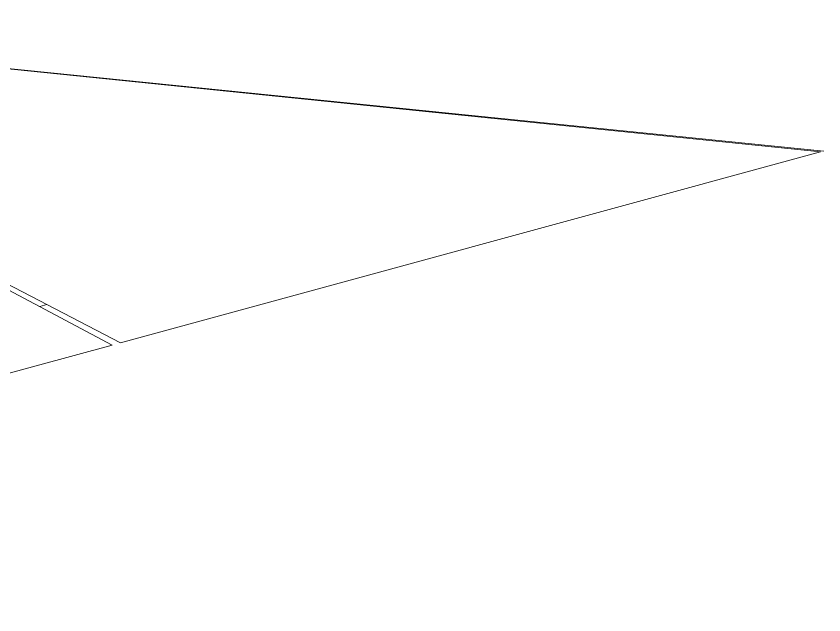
# Model space of a CAD drawing. Header units: inches. Extents: x 1718 to 6958, y -253 to 585.
# Drawn here: x 3927.02 to 3952.21, y 56.82 to 75.5 of the extents above; entities that cross this region are included whole.
import ezdxf

# ---------------------------------------------------------------- set-up
doc = ezdxf.new("R2010")
doc.units = ezdxf.units.IN
doc.header["$MEASUREMENT"] = 0
doc.layers.add('G-IMPT', color=8, linetype='Continuous', lineweight=9)
doc.layers.add('I-FURN', color=30, linetype='Continuous', lineweight=9)

# ---------------------------------------------------------------- blocks, each defined once
blk = doc.blocks.new('Outdoor Table01 - 02ZUTB01_dwg-V9-BUILDING ELEVATION - COURTYARD - LOOKING WEST')
at = {"layer": 'G-IMPT'}
blk.add_line((3927.757, 66.437), (3927.981, 66.498), dxfattribs=at)
blk = doc.blocks.new('Outdoor Table01 - Outdoor Table01-V10-BUILDING ELEVATION - COURTYARD - LOOKING WEST')
blk.add_blockref('Outdoor Table01 - 02ZUTB01_dwg-V9-BUILDING ELEVATION - COURTYARD - LOOKING WEST', (0, 0))
blk = doc.blocks.new('Outdoor Table01 - 02ZUTB01_dwg-V11-BUILDING ELEVATION - COURTYARD - LOOKING WEST')
at = {"layer": 'G-IMPT'}
for p, q in [((3910.638, 75.5), (3952.21, 71.29)), ((3910.638, 75.5), (3952.21, 71.29)), ((3910.638, 75.5), (3930.021, 65.238)), ((3910.638, 75.5), (3930.275, 65.308)), ((3910.638, 75.5), (3952.105, 71.261)), ((3930.275, 65.308), (3952.105, 71.261)), ((3899.148, 56.819), (3930.021, 65.238))]:
    blk.add_line(p, q, dxfattribs=at)
blk = doc.blocks.new('Outdoor Table01 - Outdoor Table01-V12-BUILDING ELEVATION - COURTYARD - LOOKING WEST')
blk.add_blockref('Outdoor Table01 - 02ZUTB01_dwg-V11-BUILDING ELEVATION - COURTYARD - LOOKING WEST', (0, 0))

msp = doc.modelspace()

# ---------------------------------------------------------------- block references
at = {"layer": 'I-FURN'}
for name in ['Outdoor Table01 - Outdoor Table01-V10-BUILDING ELEVATION - COURTYARD - LOOKING WEST', 'Outdoor Table01 - Outdoor Table01-V12-BUILDING ELEVATION - COURTYARD - LOOKING WEST']:
    msp.add_blockref(name, (0, 0), dxfattribs=at)

doc.saveas('drawing.dxf')
